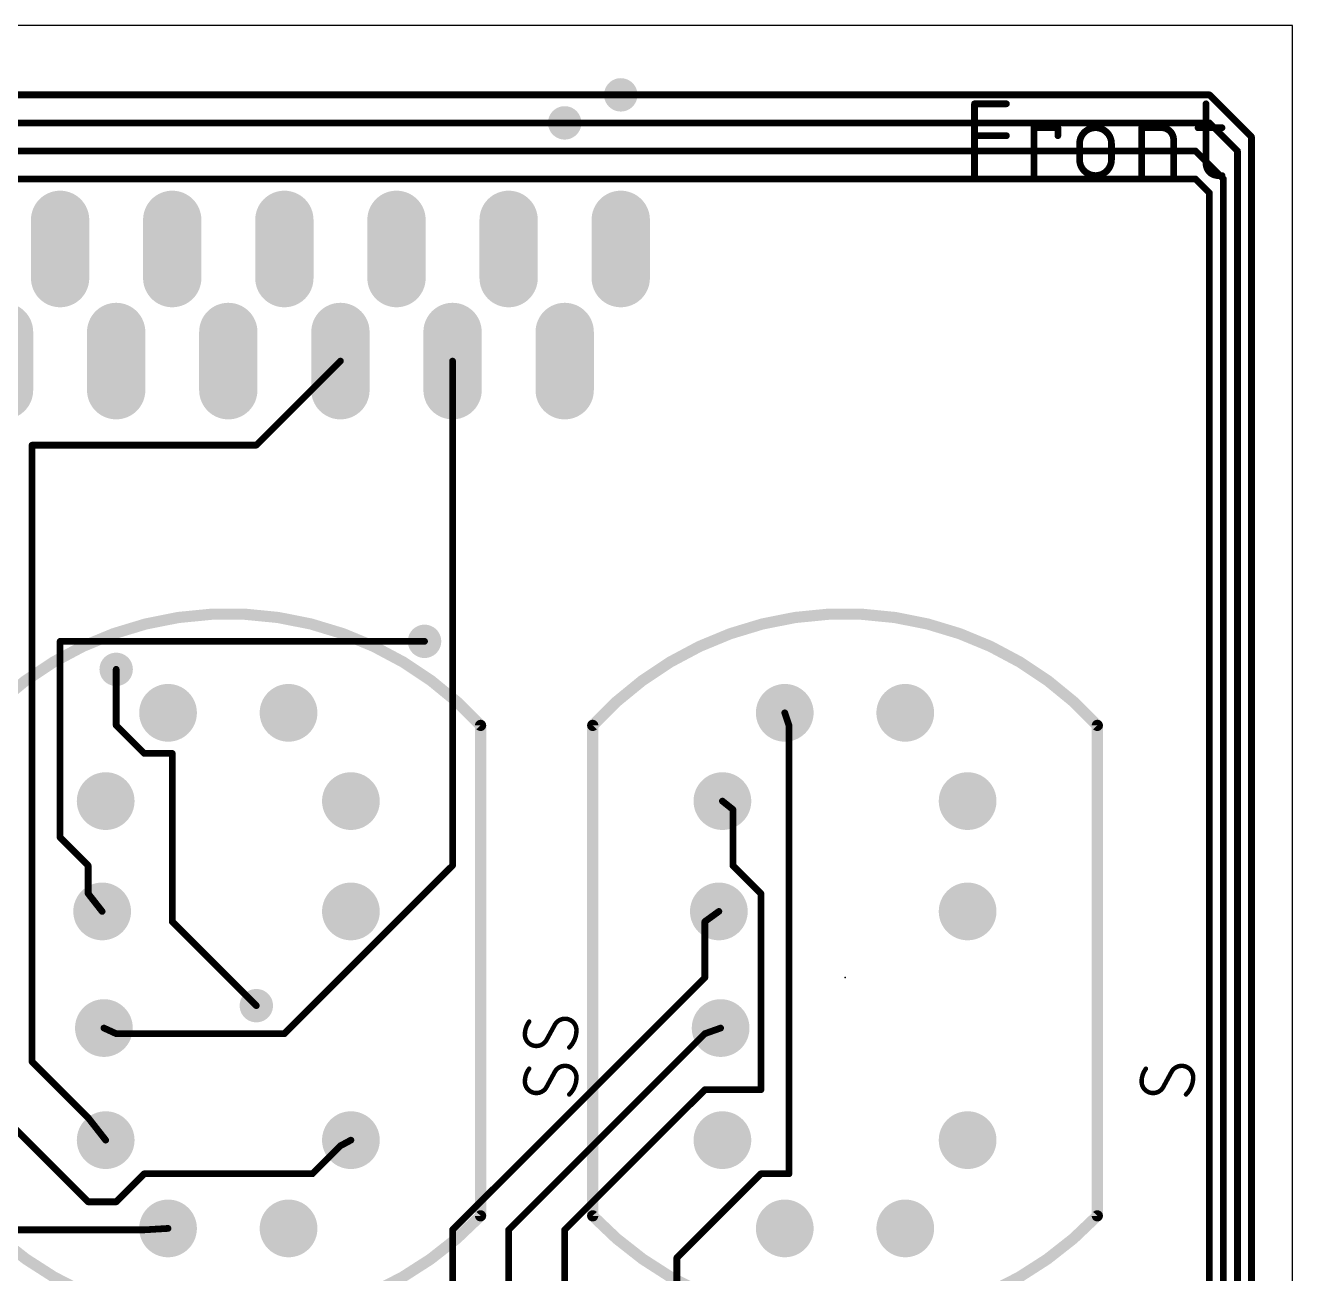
# Model space of a CAD drawing. Extents: x 19.1 to 113, y 9.2 to 52.1.
# Drawn here: x 84.3 to 113.01, y 23.77 to 52.06 of the extents above; entities that cross this region are included whole.
import ezdxf

# ---------------------------------------------------------------- set-up
doc = ezdxf.new("R2010")
doc.units = 0
for name, color, linetype in [('1', 22, 'CONTINUOUS'), ('17', 82, 'CONTINUOUS'), ('18', 82, 'CONTINUOUS'), ('20', 30, 'CONTINUOUS'), ('21', 253, 'CONTINUOUS'), ('23', 7, 'CONTINUOUS'), ('25', 253, 'CONTINUOUS')]:
    doc.layers.add(name, color=color, linetype=linetype)

# ---------------------------------------------------------------- blocks, each defined once
blk = doc.blocks.new('ROUNDP')
at = {"const_width": 0.5}
blk.add_lwpolyline([(0, -0.25, 1), (0, 0.25, 1), (0, -0.25)], format="xyb", dxfattribs=at)
blk = doc.blocks.new('LONGP100')
at = {"const_width": 1}
blk.add_lwpolyline([(-0.5, 0), (0.5, 0)], dxfattribs=at)
at = {"const_width": 0.5}
for points in [[(-0.5, 0.25, 1), (-0.5, -0.25)], [(0.5, -0.25, 1), (0.5, 0.25)]]:
    blk.add_lwpolyline(points, format="xyb", dxfattribs=at)
blk = doc.blocks.new('ROUNDV')
at = {"const_width": 0.5}
blk.add_lwpolyline([(0, -0.25, 1), (0, 0.25, 1), (0, -0.25)], format="xyb", dxfattribs=at)

msp = doc.modelspace()

# ---------------------------------------------------------------- linework, layer by layer
at = {"layer": '1', "const_width": 0.1524}
for points in [[(97.79, 50.4825), (67.31, 50.4825)], [(111.125, 50.4825), (97.79, 50.4825)], [(112.0775, 49.53), (111.125, 50.4825)], [(96.52, 49.8475), (66.04, 49.8475)], [(111.125, 49.8475), (96.52, 49.8475)], [(111.76, 49.2125), (111.125, 49.8475)], [(112.0775, 10.795), (112.0775, 49.53)], [(110.8075, 49.2125), (50.8, 49.2125)], [(111.4425, 48.5775), (110.8075, 49.2125)], [(111.76, 11.43), (111.76, 49.2125)], [(110.8075, 48.5775), (80.01, 48.5775)], [(111.125, 48.26), (110.8075, 48.5775)], [(111.4425, 12.065), (111.4425, 48.5775)], [(111.125, 12.7), (111.125, 48.26)], [(91.44, 44.45), (89.535, 42.545)], [(93.98, 44.45), (93.98, 33.02)], [(84.455, 42.545), (84.455, 28.575)], [(89.535, 42.545), (84.455, 42.545)], [(85.09, 38.1), (85.09, 33.655)], [(93.345, 38.1), (85.09, 38.1)], [(86.36, 37.465), (86.36, 36.195)], [(101.6, 36.195), (101.5049, 36.48)], [(86.36, 36.195), (86.995, 35.56)], [(101.6, 26.035), (101.6, 36.195)], [(86.995, 35.56), (87.63, 35.56)], [(87.63, 35.56), (87.63, 31.75)], [(100.33, 34.29), (100.0924, 34.48)], [(100.33, 33.02), (100.33, 34.29)], [(85.09, 33.655), (85.725, 33.02)], [(85.725, 33.02), (85.725, 32.385)], [(93.98, 33.02), (90.17, 29.21)], [(100.965, 32.385), (100.33, 33.02)], [(85.725, 32.385), (86.0424, 31.98)], [(100.965, 27.94), (100.965, 32.385)], [(99.695, 31.75), (100.0124, 31.98)], [(87.63, 31.75), (89.535, 29.845)], [(99.695, 30.48), (99.695, 31.75)], [(93.98, 24.765), (99.695, 30.48)], [(86.36, 29.21), (86.0824, 29.3375)], [(90.17, 29.21), (86.36, 29.21)], [(95.25, 24.765), (99.695, 29.21)], [(99.695, 29.21), (100.0524, 29.3375)], [(84.455, 28.575), (85.725, 27.305)], [(83.185, 27.94), (85.725, 25.4)], [(96.52, 24.765), (99.695, 27.94)], [(99.695, 27.94), (100.965, 27.94)], [(85.725, 27.305), (86.1224, 26.7975)], [(90.805, 26.035), (91.44, 26.67)], [(91.44, 26.67), (91.6774, 26.7975)], [(86.36, 25.4), (86.995, 26.035)], [(86.995, 26.035), (90.805, 26.035)], [(99.06, 24.13), (100.965, 26.035)], [(100.965, 26.035), (101.6, 26.035)], [(85.725, 25.4), (86.36, 25.4)], [(81.915, 24.765), (86.995, 24.765)], [(86.995, 24.765), (87.5349, 24.7975)], [(93.98, 14.2875), (93.98, 24.765)], [(95.25, 16.8275), (95.25, 24.765)], [(96.52, 14.2875), (96.52, 24.765)], [(99.06, 14.2875), (99.06, 24.13)]]:
    msp.add_lwpolyline(points, dxfattribs=at)
at = {"layer": '1', "const_width": 0.0762}
for points in [[(97.79, 50.5206, 1), (97.79, 50.4444)], [(97.79, 50.4444, 1), (97.79, 50.5206)], [(111.1519, 50.5094, 1), (111.0981, 50.4556)], [(111.125, 50.4444, 1), (111.125, 50.5206)], [(96.52, 49.8856, 1), (96.52, 49.8094)], [(96.52, 49.8094, 1), (96.52, 49.8856)], [(111.1519, 49.8744, 1), (111.0981, 49.8206)], [(111.125, 49.8094, 1), (111.125, 49.8856)], [(112.1156, 49.53, 1), (112.0394, 49.53)], [(112.0506, 49.5031, 1), (112.1044, 49.5569)], [(110.8344, 49.2394, 1), (110.7806, 49.1856)], [(110.8075, 49.1744, 1), (110.8075, 49.2506)], [(111.7981, 49.2125, 1), (111.7219, 49.2125)], [(111.7331, 49.1856, 1), (111.7869, 49.2394)], [(110.8344, 48.6044, 1), (110.7806, 48.5506)], [(110.8075, 48.5394, 1), (110.8075, 48.6156)], [(111.4806, 48.5775, 1), (111.4044, 48.5775)], [(111.4156, 48.5506, 1), (111.4694, 48.6044)], [(111.1631, 48.26, 1), (111.0869, 48.26)], [(111.0981, 48.2331, 1), (111.1519, 48.2869)], [(91.4669, 44.4231, 1), (91.4131, 44.4769)], [(94.0181, 44.45, 1), (93.9419, 44.45)], [(84.4931, 42.545, 1), (84.4169, 42.545)], [(84.455, 42.5831, 1), (84.455, 42.5069)], [(89.5081, 42.5719, 1), (89.5619, 42.5181)], [(89.535, 42.5069, 1), (89.535, 42.5831)], [(85.1281, 38.1, 1), (85.0519, 38.1)], [(85.09, 38.1381, 1), (85.09, 38.0619)], [(93.345, 38.0619, 1), (93.345, 38.1381)], [(86.3981, 37.465, 1), (86.3219, 37.465)], [(101.541, 36.4921, 1), (101.4688, 36.4679)], [(86.3219, 36.195, 1), (86.3981, 36.195)], [(86.3869, 36.2219, 1), (86.3331, 36.1681)], [(101.6381, 36.195, 1), (101.5619, 36.195)], [(101.5639, 36.1829, 1), (101.6361, 36.2071)], [(86.995, 35.5981, 1), (86.995, 35.5219)], [(86.9681, 35.5331, 1), (87.0219, 35.5869)], [(87.6681, 35.56, 1), (87.5919, 35.56)], [(87.63, 35.5219, 1), (87.63, 35.5981)], [(100.1162, 34.5098, 1), (100.0686, 34.4502)], [(100.3681, 34.29, 1), (100.2919, 34.29)], [(100.3062, 34.2602, 1), (100.3538, 34.3198)], [(85.0519, 33.655, 1), (85.1281, 33.655)], [(85.1169, 33.6819, 1), (85.0631, 33.6281)], [(85.7631, 33.02, 1), (85.6869, 33.02)], [(85.6981, 32.9931, 1), (85.7519, 33.0469)], [(93.9419, 33.02, 1), (94.0181, 33.02)], [(94.0069, 32.9931, 1), (93.9531, 33.0469)], [(100.2919, 33.02, 1), (100.3681, 33.02)], [(100.3569, 33.0469, 1), (100.3031, 32.9931)], [(85.755, 32.4085, 1), (85.695, 32.3615)], [(101.0031, 32.385, 1), (100.9269, 32.385)], [(100.9381, 32.3581, 1), (100.9919, 32.4119)], [(85.6869, 32.385, 1), (85.7631, 32.385)], [(86.0124, 31.9565, 1), (86.0724, 32.0035)], [(100.0348, 31.9491, 1), (99.99, 32.0109)], [(87.5919, 31.75, 1), (87.6681, 31.75)], [(87.6569, 31.7769, 1), (87.6031, 31.7231)], [(99.6726, 31.7809, 1), (99.7174, 31.7191)], [(99.7331, 31.75, 1), (99.6569, 31.75)], [(99.6569, 30.48, 1), (99.7331, 30.48)], [(99.7219, 30.4531, 1), (99.6681, 30.5069)], [(89.5081, 29.8181, 1), (89.5619, 29.8719)], [(86.0983, 29.3721, 1), (86.0665, 29.3029)], [(86.36, 29.2481, 1), (86.36, 29.1719)], [(86.3441, 29.1754, 1), (86.3759, 29.2446)], [(90.17, 29.1719, 1), (90.17, 29.2481)], [(99.6822, 29.2459, 1), (99.7078, 29.1741)], [(99.7219, 29.1831, 1), (99.6681, 29.2369)], [(100.0652, 29.3016, 1), (100.0396, 29.3734)], [(90.1431, 29.2369, 1), (90.1969, 29.1831)], [(84.4169, 28.575, 1), (84.4931, 28.575)], [(84.4819, 28.6019, 1), (84.4281, 28.5481)], [(99.695, 27.9781, 1), (99.695, 27.9019)], [(99.7219, 27.9131, 1), (99.6681, 27.9669)], [(100.9269, 27.94, 1), (101.0031, 27.94)], [(100.965, 27.9019, 1), (100.965, 27.9781)], [(85.755, 27.3285, 1), (85.695, 27.2815)], [(85.6981, 27.2781, 1), (85.7519, 27.3319)], [(86.0924, 26.774, 1), (86.1524, 26.821)], [(91.422, 26.7036, 1), (91.458, 26.6364)], [(91.4669, 26.6431, 1), (91.4131, 26.6969)], [(91.6954, 26.7639, 1), (91.6594, 26.8311)], [(86.995, 26.0731, 1), (86.995, 25.9969)], [(87.0219, 26.0081, 1), (86.9681, 26.0619)], [(90.7781, 26.0619, 1), (90.8319, 26.0081)], [(90.805, 25.9969, 1), (90.805, 26.0731)], [(100.965, 26.0731, 1), (100.965, 25.9969)], [(100.9919, 26.0081, 1), (100.9381, 26.0619)], [(101.5619, 26.035, 1), (101.6381, 26.035)], [(101.6, 25.9969, 1), (101.6, 26.0731)], [(85.725, 25.4381, 1), (85.725, 25.3619)], [(85.6981, 25.3731, 1), (85.7519, 25.4269)], [(86.3331, 25.4269, 1), (86.3869, 25.3731)], [(86.36, 25.3619, 1), (86.36, 25.4381)], [(86.9927, 24.803, 1), (86.9973, 24.727)], [(86.995, 24.7269, 1), (86.995, 24.8031)], [(87.5372, 24.7595, 1), (87.5326, 24.8355)], [(94.0181, 24.765, 1), (93.9419, 24.765)], [(93.9531, 24.7919, 1), (94.0069, 24.7381)], [(95.2881, 24.765, 1), (95.2119, 24.765)], [(95.2231, 24.7919, 1), (95.2769, 24.7381)], [(96.5581, 24.765, 1), (96.4819, 24.765)], [(96.4931, 24.7919, 1), (96.5469, 24.7381)], [(99.0981, 24.13, 1), (99.0219, 24.13)], [(99.0331, 24.1569, 1), (99.0869, 24.1031)]]:
    msp.add_lwpolyline(points, format="xyb", dxfattribs=at)
at = {"layer": '20'}
for p, q in [((113.01, 52.0575), (19.05, 52.0575)), ((113.01, 9.2075), (113.01, 52.0575))]:
    msp.add_line(p, q, dxfattribs=at)
at = {"layer": '21'}
for points, const_width in [([(94.6149, 36.195, 0.4424), (83.1849, 36.195)], 0.254), ([(108.5849, 36.195, 0.4424), (97.1549, 36.195)], 0.254), ([(94.6784, 36.195, 1), (94.5514, 36.195)], 0.127), ([(94.5679, 36.1523, 1), (94.6619, 36.2377)], 0.127), ([(97.2184, 36.195, 1), (97.0914, 36.195)], 0.127), ([(97.1079, 36.2377, 1), (97.2019, 36.1523)], 0.127), ([(97.2185, 36.195, 1), (97.0915, 36.195)], 0.127), ([(108.6484, 36.195, 1), (108.5214, 36.195)], 0.127), ([(108.5379, 36.1523, 1), (108.6319, 36.2377)], 0.127), ([(83.1849, 25.0825, 0.4279), (94.6149, 25.0825)], 0.254), ([(94.5514, 25.0825, 1), (94.6784, 25.0825)], 0.127), ([(94.6608, 25.0387, 1), (94.569, 25.1263)], 0.127), ([(97.1549, 25.0825, 0.4279), (108.5849, 25.0825)], 0.254), ([(97.0914, 25.0825, 1), (97.2184, 25.0825)], 0.127), ([(97.2008, 25.1263, 1), (97.109, 25.0387)], 0.127), ([(97.0915, 25.0825, 1), (97.2185, 25.0825)], 0.127), ([(108.5214, 25.0825, 1), (108.6484, 25.0825)], 0.127), ([(108.6308, 25.0387, 1), (108.539, 25.1263)], 0.127)]:
    msp.add_lwpolyline(points, format="xyb", dxfattribs=dict(at, const_width=const_width))
at = {"layer": '21', "const_width": 0.254}
for points in [[(94.6149, 25.0825), (94.6149, 36.195)], [(97.1549, 36.195), (97.1549, 25.0825)], [(97.155, 25.0825), (97.155, 36.195)], [(108.5849, 25.0825), (108.5849, 36.195)]]:
    msp.add_lwpolyline(points, dxfattribs=at)
at = {"layer": '23'}
for p in [(88.9, 30.48), (102.87, 30.48)]:
    msp.add_point(p, dxfattribs=at)
at = {"layer": '25'}
for points, const_width in [([(105.8037, 48.6537), (105.8037, 50.2793)], 0.1524), ([(105.8037, 50.2793), (106.5262, 50.2793)], 0.1524), ([(111.0481, 50.2793), (111.0481, 48.9246)], 0.1524), ([(107.15, 48.6537), (107.15, 49.7374)], 0.1524), ([(107.15, 49.7374), (107.6919, 49.7374)], 0.1524), ([(107.6919, 49.7374), (107.6919, 49.5568)], 0.1524), ([(109.5904, 48.6537), (109.5904, 49.7374)], 0.1524), ([(109.5904, 49.7374), (110.042, 49.7374)], 0.1524), ([(110.8675, 49.7374), (111.4094, 49.7374)], 0.1524), ([(105.8037, 49.5568), (106.5262, 49.5568)], 0.1524), ([(108.1836, 49.0149), (108.1836, 49.3762)], 0.1524), ([(108.9061, 49.3762), (108.9061, 49.0149)], 0.1524), ([(110.3129, 49.4665), (110.3129, 48.6537)], 0.1524), ([(111.3191, 48.6537), (111.4094, 48.6537)], 0.1524), ([(96.2999, 29.4181), (96.1051, 29.0611)], 0.1016), ([(96.2999, 28.3513), (96.1051, 27.9943)], 0.1016), ([(110.2699, 28.3513), (110.0751, 27.9943)], 0.1016)]:
    msp.add_lwpolyline(points, dxfattribs=dict(at, const_width=const_width))
for points, const_width in [([(105.8418, 50.2793, 1), (105.7656, 50.2793)], 0.0762), ([(105.8037, 50.3174, 1), (105.8037, 50.2412)], 0.0762), ([(106.5262, 50.2412, 1), (106.5262, 50.3174)], 0.0762), ([(111.0862, 50.2793, 1), (111.01, 50.2793)], 0.0762), ([(107.1881, 49.7374, 1), (107.1119, 49.7374)], 0.0762), ([(107.15, 49.7755, 1), (107.15, 49.6993)], 0.0762), ([(107.73, 49.7374, 1), (107.6538, 49.7374)], 0.0762), ([(107.6919, 49.6993, 1), (107.6919, 49.7755)], 0.0762), ([(108.9061, 49.3762, 1), (108.1836, 49.3762)], 0.1524), ([(109.6285, 49.7374, 1), (109.5523, 49.7374)], 0.0762), ([(109.5904, 49.7755, 1), (109.5904, 49.6993)], 0.0762), ([(110.3129, 49.4665, 0.4142), (110.042, 49.7374)], 0.1524), ([(110.042, 49.7755, 1), (110.042, 49.6993)], 0.0762), ([(110.042, 49.6993, 1), (110.042, 49.7755)], 0.0762), ([(110.8675, 49.7755, 1), (110.8675, 49.6993)], 0.0762), ([(111.4094, 49.6993, 1), (111.4094, 49.7755)], 0.0762), ([(105.8037, 49.5949, 1), (105.8037, 49.5187)], 0.0762), ([(106.5262, 49.5187, 1), (106.5262, 49.5949)], 0.0762), ([(107.6538, 49.5568, 1), (107.73, 49.5568)], 0.0762), ([(108.2217, 49.3762, 1), (108.1455, 49.3762)], 0.0762), ([(108.1455, 49.3762, 1), (108.2217, 49.3762)], 0.0762), ([(108.9442, 49.3762, 1), (108.868, 49.3762)], 0.0762), ([(108.868, 49.3762, 1), (108.9442, 49.3762)], 0.0762), ([(110.351, 49.4665, 1), (110.2748, 49.4665)], 0.0762), ([(110.2748, 49.4665, 1), (110.351, 49.4665)], 0.0762), ([(108.1836, 49.0149, 1), (108.9061, 49.0149)], 0.1524), ([(108.2217, 49.0149, 1), (108.1455, 49.0149)], 0.0762), ([(108.9442, 49.0149, 1), (108.868, 49.0149)], 0.0762), ([(108.1455, 49.0149, 1), (108.2217, 49.0149)], 0.0762), ([(108.868, 49.0149, 1), (108.9442, 49.0149)], 0.0762), ([(111.0481, 48.9246, 0.4142), (111.3191, 48.6537)], 0.1524), ([(111.0862, 48.9246, 1), (111.01, 48.9246)], 0.0762), ([(111.01, 48.9246, 1), (111.0862, 48.9246)], 0.0762), ([(105.7656, 48.6537, 1), (105.8418, 48.6537)], 0.0762), ([(107.1119, 48.6537, 1), (107.1881, 48.6537)], 0.0762), ([(109.5523, 48.6537, 1), (109.6285, 48.6537)], 0.0762), ([(110.2748, 48.6537, 1), (110.351, 48.6537)], 0.0762), ([(111.3191, 48.6918, 1), (111.3191, 48.6156)], 0.0762), ([(111.3191, 48.6156, 1), (111.3191, 48.6918)], 0.0762), ([(111.4094, 48.6156, 1), (111.4094, 48.6918)], 0.0762), ([(96.5271, 29.5479, 0.2656), (96.2999, 29.4181)], 0.1016), ([(96.7867, 29.2883, 0.4142), (96.5271, 29.5479)], 0.1016), ([(96.5271, 29.5733, 1), (96.5271, 29.5225)], 0.0508), ([(96.5271, 29.5225, 1), (96.5271, 29.5733)], 0.0508), ([(95.7157, 29.483, 0.1623), (95.6183, 29.1909)], 0.1016), ([(95.736, 29.4678, 1), (95.6953, 29.4982)], 0.0508), ([(96.278, 29.431, 1), (96.3218, 29.4052)], 0.0508), ([(96.3222, 29.4059, 1), (96.2776, 29.4302)], 0.0508), ([(96.6244, 28.8988, 0.2), (96.7867, 29.2883)], 0.1016), ([(96.8121, 29.2883, 1), (96.7613, 29.2883)], 0.0508), ([(96.7613, 29.2883, 1), (96.8121, 29.2883)], 0.0508), ([(95.6183, 29.1909, 0.4142), (95.8779, 28.9313)], 0.1016), ([(95.6437, 29.1909, 1), (95.5929, 29.1909)], 0.0508), ([(95.5929, 29.1909, 1), (95.6437, 29.1909)], 0.0508), ([(95.8779, 28.9313, 0.2656), (96.1051, 29.0611)], 0.1016), ([(96.0828, 29.0732, 1), (96.1274, 29.0489)], 0.0508), ([(96.127, 29.0482, 1), (96.0833, 29.074)], 0.0508), ([(95.8779, 28.9566, 1), (95.8779, 28.9059)], 0.0508), ([(95.8779, 28.9059, 1), (95.8779, 28.9567)], 0.0508), ([(96.6065, 28.9168, 1), (96.6423, 28.8808)], 0.0508), ([(95.7157, 28.4162, 0.1623), (95.6183, 28.1241)], 0.1016), ([(95.736, 28.401, 1), (95.6953, 28.4314)], 0.0508), ([(96.5271, 28.4811, 0.2656), (96.2999, 28.3513)], 0.1016), ([(96.7867, 28.2215, 0.4142), (96.5271, 28.4811)], 0.1016), ([(96.5271, 28.5065, 1), (96.5271, 28.4557)], 0.0508), ([(96.5271, 28.4557, 1), (96.5271, 28.5065)], 0.0508), ([(109.6857, 28.4162, 0.1623), (109.5883, 28.1241)], 0.1016), ([(109.706, 28.401, 1), (109.6653, 28.4314)], 0.0508), ([(110.4971, 28.4811, 0.2656), (110.2699, 28.3513)], 0.1016), ([(110.7567, 28.2215, 0.4142), (110.4971, 28.4811)], 0.1016), ([(110.4971, 28.5065, 1), (110.4971, 28.4557)], 0.0508), ([(110.4971, 28.4557, 1), (110.4971, 28.5065)], 0.0508), ([(95.6183, 28.1241, 0.4142), (95.8779, 27.8645)], 0.1016), ([(95.6437, 28.1241, 1), (95.5929, 28.1241)], 0.0508), ([(95.5929, 28.1241, 1), (95.6437, 28.1241)], 0.0508), ([(96.278, 28.3642, 1), (96.3218, 28.3384)], 0.0508), ([(96.3222, 28.3391, 1), (96.2776, 28.3635)], 0.0508), ([(96.6244, 27.832, 0.2), (96.7867, 28.2215)], 0.1016), ([(96.8121, 28.2215, 1), (96.7613, 28.2215)], 0.0508), ([(96.7613, 28.2215, 1), (96.8121, 28.2215)], 0.0508), ([(109.5883, 28.1241, 0.4142), (109.8479, 27.8645)], 0.1016), ([(109.6137, 28.1241, 1), (109.5629, 28.1241)], 0.0508), ([(109.5629, 28.1241, 1), (109.6137, 28.1241)], 0.0508), ([(110.248, 28.3642, 1), (110.2918, 28.3384)], 0.0508), ([(110.2922, 28.3391, 1), (110.2476, 28.3635)], 0.0508), ([(110.5944, 27.832, 0.2), (110.7567, 28.2215)], 0.1016), ([(110.7821, 28.2215, 1), (110.7313, 28.2215)], 0.0508), ([(110.7313, 28.2215, 1), (110.7821, 28.2215)], 0.0508), ([(95.8779, 27.8645, 0.2656), (96.1051, 27.9943)], 0.1016), ([(95.8779, 27.8899, 1), (95.8779, 27.8391)], 0.0508), ([(95.8779, 27.8391, 1), (95.8779, 27.8899)], 0.0508), ([(96.0828, 28.0064, 1), (96.1274, 27.9821)], 0.0508), ([(96.127, 27.9814, 1), (96.0833, 28.0072)], 0.0508), ([(96.6065, 27.85, 1), (96.6423, 27.814)], 0.0508), ([(109.8479, 27.8645, 0.2656), (110.0751, 27.9943)], 0.1016), ([(109.8479, 27.8899, 1), (109.8479, 27.8391)], 0.0508), ([(109.8479, 27.8391, 1), (109.8479, 27.8899)], 0.0508), ([(110.0528, 28.0064, 1), (110.0974, 27.9821)], 0.0508), ([(110.097, 27.9814, 1), (110.0533, 28.0072)], 0.0508), ([(110.5765, 27.85, 1), (110.6123, 27.814)], 0.0508)]:
    msp.add_lwpolyline(points, format="xyb", dxfattribs=dict(at, const_width=const_width))

# ---------------------------------------------------------------- block references
at = {"layer": '17', "xscale": 1.3208, "yscale": 1.3208, "rotation": 270}
for p in [(85.09, 46.99), (87.63, 46.99), (90.17, 46.99), (92.71, 46.99), (95.25, 46.99), (97.79, 46.99), (83.82, 44.45), (86.36, 44.45), (88.9, 44.45), (91.44, 44.45), (93.98, 44.45), (96.52, 44.45)]:
    msp.add_blockref('LONGP100', p, dxfattribs=at)
at = {"layer": '17', "xscale": 1.308, "yscale": 1.308}
for p in [(87.5349, 36.48), (90.2649, 36.48), (101.5049, 36.48), (104.2349, 36.48), (86.1224, 34.48), (91.6774, 34.48), (100.0924, 34.48), (105.6474, 34.48), (86.0424, 31.98), (91.6774, 31.98), (100.0124, 31.98), (105.6474, 31.98), (86.0824, 29.3375), (100.0524, 29.3375), (86.1224, 26.7975), (91.6774, 26.7975), (100.0924, 26.7975), (105.6474, 26.7975), (87.5349, 24.7975), (90.2649, 24.7975), (101.5049, 24.7975), (104.2349, 24.7975)]:
    msp.add_blockref('ROUNDP', p, dxfattribs=at)
at = {"layer": '18', "xscale": 0.7564, "yscale": 0.7564}
for p in [(97.79, 50.4825), (97.79, 50.4825), (96.52, 49.8475), (96.52, 49.8475), (93.345, 38.1), (93.345, 38.1), (86.36, 37.465), (86.36, 37.465), (89.535, 29.845), (89.535, 29.845)]:
    msp.add_blockref('ROUNDV', p, dxfattribs=at)

doc.saveas('drawing.dxf')
